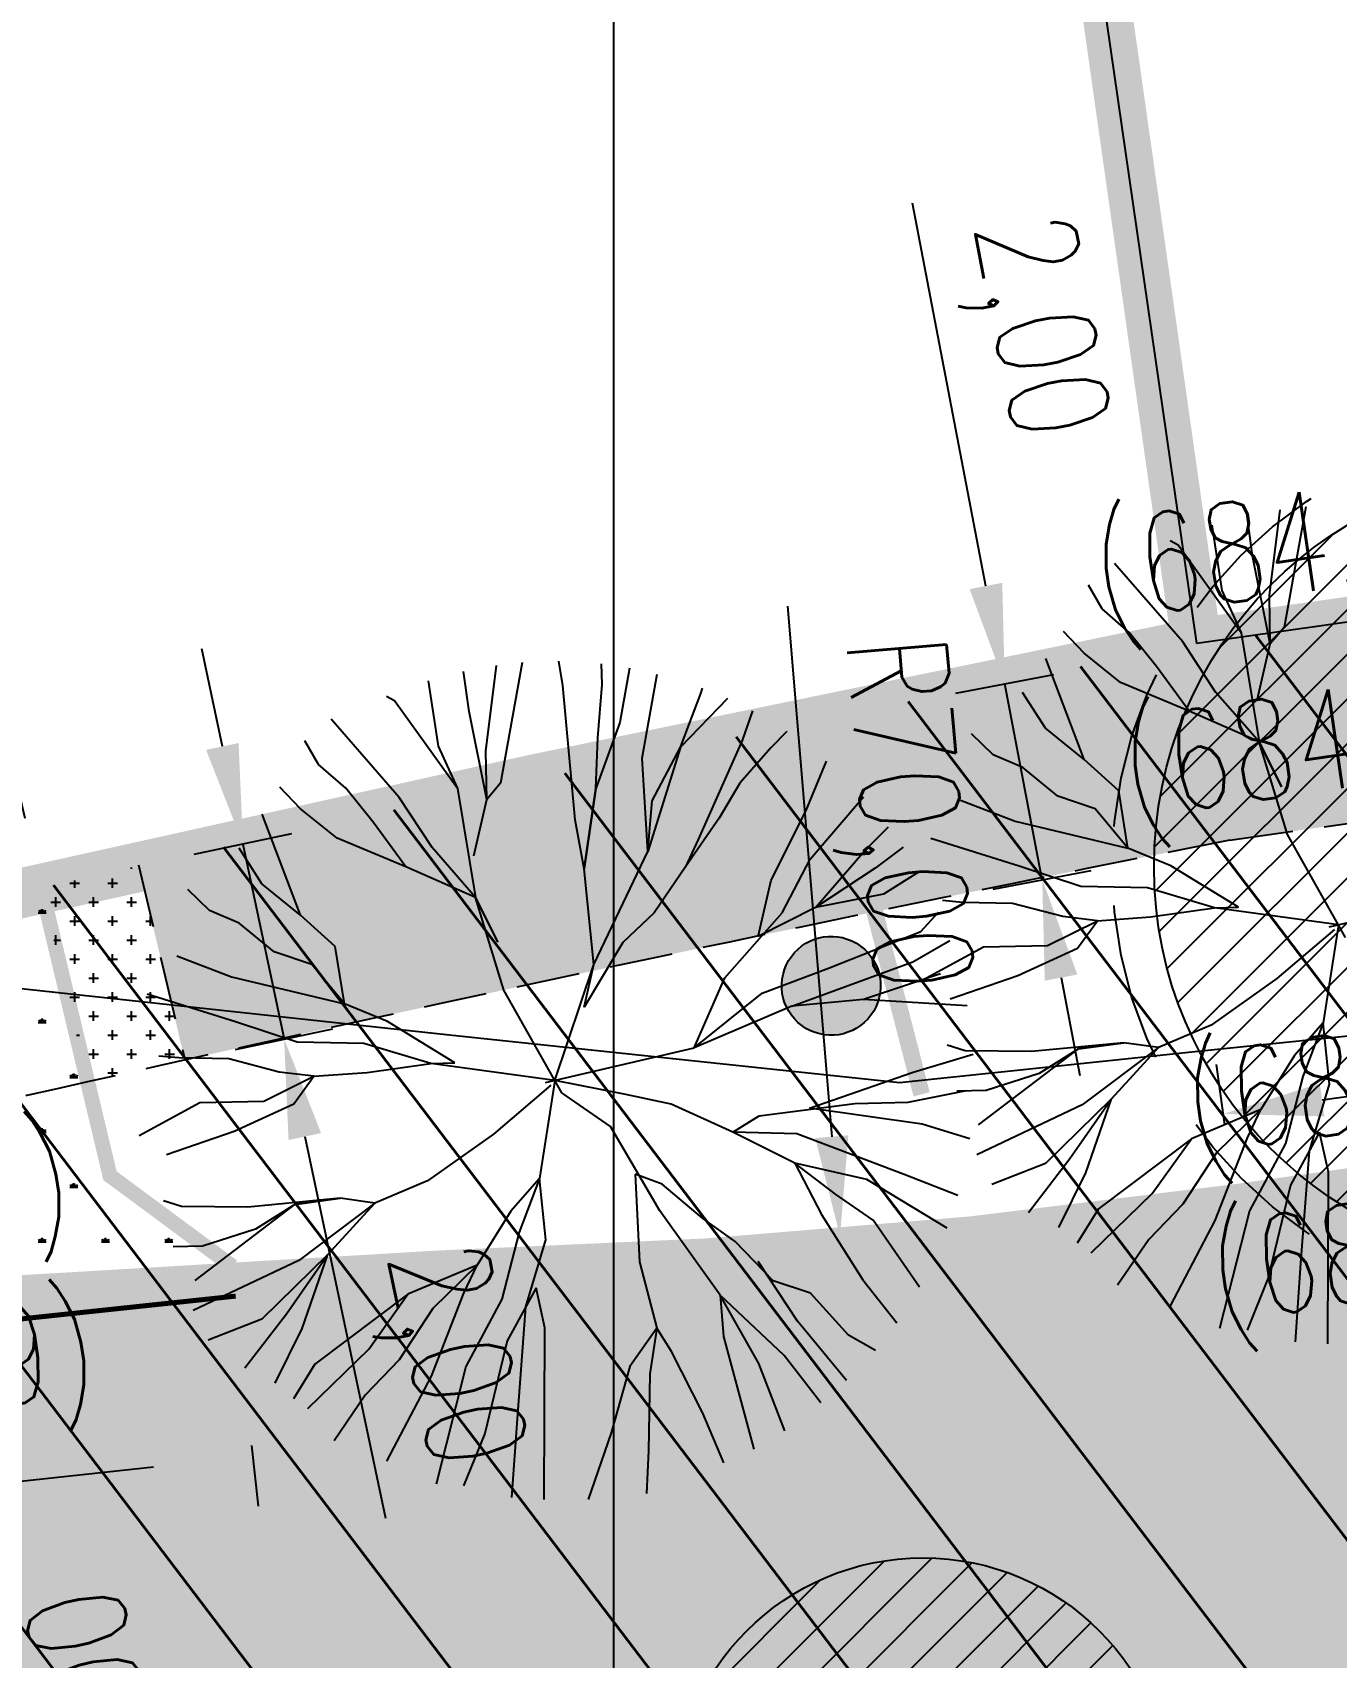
# Model space of a CAD drawing. Extents: x 352140 to 354978, y 6304672 to 6307963.
# Drawn here: x 352594.17 to 352607.25, y 6306025.72 to 6306042.02 of the extents above; entities that cross this region are included whole.
import ezdxf

# ---------------------------------------------------------------- set-up
doc = ezdxf.new("R2010")
doc.units = 0
for name, pattern in [('CENTER', [50.8, 31.75, -6.35, 6.35, -6.35]), ('CONTINUOS', [0]), ('DASHDOT', [1, 0.5, -0.25, 0, -0.25]), ('DASHED', [19.05, 12.7, -6.35]), ('HIDDEN', [9.525, 6.35, -3.175])]:
    doc.linetypes.add(name, pattern=pattern)
doc.layers.get('0').update_dxf_attribs({"linetype": 'CONTINUOUS'})
for name, color, linetype in [('00-S2_ALL AREA APORTANTES', 150, 'CONTINUOUS'), ('00_Demarc_Señal Proyectada', 1, 'CONTINUOUS'), ('01_Dem Ext_Transl_niv.anillo', 130, 'CONTINUOUS'), ('02_Geo ext_Acotamiento', 7, 'CONTINUOUS'), ('02_Geo ext_Eje', 4, 'CONTINUOUS'), ('03_Pav ext_HCV', 34, 'CONTINUOUS'), ('03_Pav ext_Vereda HC', 42, 'CONTINUOUS'), ('03_Pav proy_Solera Tipo A', 1, 'CONTINUOUS'), ('03_S2_Pav ext_Borde vereda', 7, 'CONTINUOUS'), ('03_S3_Pav ext_Cota', 2, 'CONTINUOUS'), ('1-coordenadas', 8, 'CONTINUOUS'), ('1-MURO PANDERETA', 250, 'FENCELINE2'), ('Paisajismo', 253, 'CONTINUOUS')]:
    doc.layers.add(name, color=color, linetype=linetype)
doc.layers.add('0_ASD_LINEA OFICIAL', color=253, linetype='DASHDOT', lineweight=20)
doc.styles.add('JPG_2MM', font='simplex.shx', dxfattribs={"height": 1})
doc.styles.add('ROMANS', font='romans.shx', dxfattribs={"width": 0.75})
doc.linetypes.add('CERCO_LINE', pattern='A,0.5,-0.2,[" X ",Standard,S=0.1,R=0,X=-0.1,Y=-0.05],-0.25', length=0.95)
doc.linetypes.add('FENCELINE2', pattern='A,0.25,-0.1,[132,ltypeshp.shx,S=0.1,R=0,X=-0.1,Y=0],-0.1,1', length=1.45)
doc.dimstyles.new('Principal', dxfattribs={"dimscale": 0, "dimtxt": 2, "dimasz": 2, "dimexe": 1, "dimexo": 1, "dimtad": 1, "dimrnd": 0.05, "dimzin": 1, "dimtxsty": 'ROMANS', "dimcen": 2.5, "dimclrt": 2, "dimaunit": 2, "dimadec": 0, "dimazin": 0, "dimtfac": 1, "dimtmove": 0, "dimatfit": 3, "dimfxl": 1, "dimfxlon": 1, "dimarcsym": 0})
pattern_1 = [(359.999999999, (0, 0), (0.317500000006, 0.5499261309), [0.079375, -0.555625]), (90, (0.0397, -4e-13), (-0.317499999994, 0.549926130908), [0.0396875, -1.06016476181]), (90, (0.0496, -5e-13), (-0.317499999994, 0.549926130908), [0.03175, -1.06810226181]), (90, (0.02977, -3e-13), (-0.317499999994, 0.549926130908), [0.03175, -1.06810226181]), (59.999999999, (0.05953, -6e-13), (-0.317499999563, 0.549926131157), [0.0254, -0.6096]), (119.999999999, (0.01984, -2e-13), (-0.63499999957, 2.56e-10), [0.0254, -0.6096])]

# ---------------------------------------------------------------- blocks, each defined once
blk = doc.blocks.new('COORDENADAS')
at = {"layer": '1-coordenadas'}
blk.add_line((420, -900.625), (420, -0.625), dxfattribs=at)
blk = doc.blocks.new('*U906')
h = blk.add_hatch(color=256)
edge = h.paths.add_edge_path()
edge.add_ellipse((0, 0), major_axis=(-0.419, 0.419), ratio=1, start_angle=0, end_angle=360)
at = {"const_width": 0.2}
blk.add_lwpolyline([(-1.528, -0.727), (1.686, -0.723)], dxfattribs=at)
blk.add_ellipse((0, 0), major_axis=(-0.419, 0.419), ratio=1, start_param=3.927291289987745, end_param=10.21047659716733)
blk = doc.blocks.new('*D1292')
at = {"layer": '02_Geo ext_Acotamiento', "color": 0, "lineweight": -2, "transparency": 16777216}
for p, q in [((352596.074, 6306034.86), (352595.868, 6306035.838)), ((352595.792, 6306033.778), (352596.77, 6306033.985)), ((352596.281, 6306033.881), (352596.694, 6306031.925)), ((352596.205, 6306031.821), (352597.183, 6306032.028)), ((352596.901, 6306030.946), (352597.709, 6306027.12))]:
    blk.add_line(p, q, dxfattribs=at)
at = {"layer": '02_Geo ext_Acotamiento', "color": 0, "transparency": 16777216}
for points in [[(352596.237, 6306034.894), (352595.911, 6306034.825), (352596.281, 6306033.881)], [(352597.064, 6306030.981), (352596.738, 6306030.912), (352596.694, 6306031.925)]]:
    blk.add_solid(points, dxfattribs=at)
at = {"layer": '02_Geo ext_Acotamiento', "color": 2, "transparency": 16777216, "insert": (352598.296, 6306028.731), "char_height": 1, "attachment_point": 5, "rotation": 281.9224, "style": 'ROMANS'}
blk.add_mtext('2,00', dxfattribs=at)
blk = doc.blocks.new('*D1293')
at = {"layer": '02_Geo ext_Acotamiento', "color": 0, "lineweight": -2, "transparency": 16777216}
for p, q in [((352603.732, 6306036.469), (352602.996, 6306040.31)), ((352603.43, 6306035.393), (352604.412, 6306035.581)), ((352604.297, 6306033.523), (352603.921, 6306035.487)), ((352603.806, 6306033.429), (352604.788, 6306033.617)), ((352604.486, 6306032.541), (352604.674, 6306031.559))]:
    blk.add_line(p, q, dxfattribs=at)
at = {"layer": '02_Geo ext_Acotamiento', "color": 0, "transparency": 16777216}
for points in [[(352603.896, 6306036.501), (352603.569, 6306036.438), (352603.921, 6306035.487)], [(352604.649, 6306032.572), (352604.322, 6306032.51), (352604.297, 6306033.523)]]:
    blk.add_solid(points, dxfattribs=at)
at = {"layer": '02_Geo ext_Acotamiento', "color": 2, "transparency": 16777216, "insert": (352604.161, 6306039.052), "char_height": 1, "attachment_point": 5, "rotation": 280.855, "style": 'ROMANS'}
blk.add_mtext('2,00', dxfattribs=at)
blk = doc.blocks.new('*D1276')
at = {"layer": '02_Geo ext_Acotamiento', "color": 0, "lineweight": -2, "transparency": 16777216}
for p, q in [((352639.54, 6306035.782), (352639.455, 6306036.386)), ((352607.103, 6306031.314), (352638.535, 6306035.751)), ((352606.128, 6306031.065), (352606.043, 6306031.669))]:
    blk.add_line(p, q, dxfattribs=at)
at = {"layer": '02_Geo ext_Acotamiento', "color": 0, "transparency": 16777216}
for points in [[(352638.511, 6306035.916), (352638.558, 6306035.586), (352639.525, 6306035.891)], [(352607.08, 6306031.479), (352607.126, 6306031.149), (352606.113, 6306031.174)]]:
    blk.add_solid(points, dxfattribs=at)
at = {"layer": '02_Geo ext_Acotamiento', "color": 2, "transparency": 16777216, "insert": (352622.692, 6306034.431), "char_height": 1, "attachment_point": 5, "rotation": 8.0365, "style": 'ROMANS'}
blk.add_mtext('33,75', dxfattribs=at)
blk = doc.blocks.new('*D1277')
at = {"layer": '02_Geo ext_Acotamiento', "color": 0, "lineweight": -2, "transparency": 16777216}
blk.add_line((352591.66, 6306022.856), (352590.955, 6306028.148), dxfattribs=at)
at = {"layer": '02_Geo ext_Acotamiento', "color": 0, "transparency": 16777216}
blk.add_solid([(352591.121, 6306028.17), (352590.79, 6306028.126), (352590.823, 6306029.139)], dxfattribs=at)
at = {"layer": '02_Geo ext_Acotamiento', "color": 2, "transparency": 16777216, "insert": (352592.274, 6306025.126), "char_height": 1, "attachment_point": 5, "rotation": 277.5872, "style": 'ROMANS'}
blk.add_mtext('R70,00', dxfattribs=at)
blk = doc.blocks.new('*D1279')
at = {"layer": '02_Geo ext_Acotamiento', "color": 0, "lineweight": -2, "transparency": 16777216}
blk.add_line((352601.741, 6306036.266), (352602.186, 6306030.945), dxfattribs=at)
at = {"layer": '02_Geo ext_Acotamiento', "color": 0, "transparency": 16777216}
blk.add_solid([(352602.352, 6306030.959), (352602.02, 6306030.931), (352602.269, 6306029.948)], dxfattribs=at)
at = {"layer": '02_Geo ext_Acotamiento', "color": 2, "transparency": 16777216, "insert": (352602.826, 6306034.179), "char_height": 1, "attachment_point": 5, "rotation": 274.7791, "style": 'ROMANS'}
blk.add_mtext('R70,00', dxfattribs=at)
blk = doc.blocks.new('*D1164')
at = {"layer": '02_Geo ext_Acotamiento', "color": 0, "lineweight": -2, "transparency": 16777216}
for p, q in [((352594.098, 6306034.137), (352593.872, 6306035.111)), ((352590.088, 6306033.72), (352593.011, 6306034.398)), ((352589.227, 6306033.006), (352589.001, 6306033.981))]:
    blk.add_line(p, q, dxfattribs=at)
at = {"layer": '02_Geo ext_Acotamiento', "color": 0, "transparency": 16777216}
for points in [[(352592.973, 6306034.56), (352593.048, 6306034.235), (352593.985, 6306034.624)], [(352590.05, 6306033.882), (352590.126, 6306033.557), (352589.114, 6306033.493)]]:
    blk.add_solid(points, dxfattribs=at)
at = {"layer": '02_Geo ext_Acotamiento', "color": 2, "transparency": 16777216, "insert": (352591.344, 6306034.943), "char_height": 1, "attachment_point": 5, "rotation": 13.0647, "style": 'ROMANS'}
blk.add_mtext('5,00', dxfattribs=at)
blk = doc.blocks.new('*D1165')
at = {"layer": '02_Geo ext_Acotamiento', "color": 0, "lineweight": -2, "transparency": 16777216}
for p, q in [((352596.367, 6306027.847), (352596.432, 6306027.24)), ((352590.373, 6306027.099), (352595.384, 6306027.632)), ((352589.367, 6306027.103), (352589.432, 6306026.496))]:
    blk.add_line(p, q, dxfattribs=at)
at = {"layer": '02_Geo ext_Acotamiento', "color": 0, "transparency": 16777216}
for points in [[(352595.367, 6306027.798), (352595.402, 6306027.466), (352596.379, 6306027.738)], [(352590.356, 6306027.265), (352590.391, 6306026.934), (352589.379, 6306026.994)]]:
    blk.add_solid(points, dxfattribs=at)
at = {"layer": '02_Geo ext_Acotamiento', "color": 2, "transparency": 16777216, "insert": (352592.783, 6306028.268), "char_height": 1, "attachment_point": 5, "rotation": 6.0675, "style": 'ROMANS'}
blk.add_mtext('7,05', dxfattribs=at)
blk = doc.blocks.new('A$C27410629')
at = {"layer": '0_ASD_LINEA OFICIAL', "ltscale": 8, "const_width": 0.5}
blk.add_lwpolyline([(382.016, 1269.772), (376.325, 1311.896), (303.894, 1301.95), (293.945, 1373.007), (386.074, 1385.658), (401.883, 1274.182)], dxfattribs=at)
at = {"layer": '0_ASD_LINEA OFICIAL', "ltscale": 8}
blk.add_lwpolyline([(286.019, 1240.578, 0.5, 0.5, 0.029815), (329.828, 1253.396, 0.5, 0.5, 0.005373), (335.555, 1255.504, 0.5, 0.5, -0.020389), (369.179, 1266.396, 0.5, 0.5, -0.010338), (382.016, 1269.772, 0.5, 0.5, -0.011736), (401.883, 1274.182, 0.5, 0.5, 0), (500.892, 1288.161, 0, 0, 0)], format="xyseb", dxfattribs=at)
blk = doc.blocks.new('1.0 - LO RECABARREN LOTEO PARQUE - VEGETACION PROPUESTA ETAPA MUNICIPAL')
at = {"layer": 'Paisajismo', "color": 251}
for p, q in [((352606.94, 6306037.262), (352606.722, 6306036.054)), ((352606.407, 6306036.773), (352606.353, 6306037.174)), ((352606.575, 6306036.373), (352606.684, 6306037.234)), ((352605.661, 6306036.879), (352605.58, 6306036.921)), ((352605.997, 6306037.078), (352606.097, 6306036.423)), ((352606.292, 6306035.999), (352605.661, 6306036.879)), ((352606.584, 6306035.89), (352606.407, 6306036.773)), ((352605.706, 6306035.908), (352605.023, 6306036.696)), ((352604.898, 6306036.24), (352604.76, 6306036.478)), ((352606.097, 6306036.423), (352606.292, 6306035.999)), ((352606.584, 6306035.89), (352606.575, 6306036.373)), ((352605.17, 6306036.004), (352604.898, 6306036.24)), ((352604.716, 6306035.795), (352604.511, 6306036.012)), ((352605.443, 6306035.662), (352605.17, 6306036.004)), ((352606.292, 6306035.999), (352606.473, 6306034.907)), ((352606.722, 6306036.054), (352606.584, 6306035.89)), ((352605.083, 6306035.5), (352604.716, 6306035.795)), ((352606.036, 6306035.406), (352605.706, 6306035.908)), ((352606.454, 6306035.324), (352606.584, 6306035.89)), ((352598.716, 6306034.812), (352598.825, 6306035.673)), ((352599.081, 6306035.701), (352598.863, 6306034.493)), ((352599.488, 6306035.471), (352599.447, 6306035.714)), ((352599.882, 6306035.481), (352599.878, 6306035.687)), ((352600.157, 6306035.646), (352600.059, 6306035.099)), ((352604.716, 6306034.728), (352604.333, 6306035.743)), ((352605.772, 6306035.214), (352605.443, 6306035.662)), ((352598.138, 6306035.517), (352598.238, 6306034.862)), ((352598.548, 6306035.212), (352598.494, 6306035.613)), ((352599.614, 6306034.125), (352599.488, 6306035.471)), ((352599.839, 6306034.945), (352599.882, 6306035.481)), ((352600.286, 6306034.741), (352600.435, 6306035.586)), ((352605.772, 6306035.214), (352605.083, 6306035.5)), ((352597.802, 6306035.318), (352597.721, 6306035.36)), ((352598.433, 6306034.438), (352597.802, 6306035.318)), ((352600.668, 6306034.854), (352600.872, 6306035.392)), ((352601.14, 6306035.341), (352600.668, 6306034.854)), ((352600.872, 6306035.392), (352600.888, 6306035.445)), ((352604.328, 6306035.043), (352604.1, 6306035.401)), ((352606.473, 6306034.907), (352606.036, 6306035.406)), ((352597.847, 6306034.347), (352597.164, 6306035.135)), ((352598.726, 6306034.329), (352598.548, 6306035.212)), ((352601.39, 6306035.217), (352601.289, 6306034.921)), ((352606.473, 6306034.907), (352605.772, 6306035.214)), ((352600.059, 6306035.099), (352599.821, 6306034.437)), ((352601.736, 6306035.01), (352601.576, 6306034.845)), ((352603.804, 6306034.776), (352603.587, 6306034.986)), ((352604.716, 6306034.728), (352604.328, 6306035.043)), ((352597.039, 6306034.679), (352596.901, 6306034.917)), ((352598.238, 6306034.862), (352598.433, 6306034.438)), ((352598.726, 6306034.329), (352598.716, 6306034.812)), ((352599.821, 6306034.437), (352599.839, 6306034.945)), ((352600.668, 6306034.854), (352600.341, 6306033.806)), ((352600.385, 6306034.314), (352600.668, 6306034.854)), ((352601.289, 6306034.921), (352600.845, 6306033.927)), ((352601.576, 6306034.845), (352601.263, 6306034.491)), ((352606.695, 6306034.456), (352606.473, 6306034.907)), ((352606.473, 6306034.907), (352606.695, 6306034.456)), ((352606.757, 6306033.977), (352606.473, 6306034.907)), ((352597.311, 6306034.443), (352597.039, 6306034.679)), ((352600.341, 6306033.806), (352600.286, 6306034.741)), ((352601.926, 6306034.209), (352602.132, 6306034.712)), ((352604.101, 6306034.648), (352603.804, 6306034.776)), ((352604.453, 6306034.361), (352604.101, 6306034.648)), ((352605.064, 6306034.413), (352604.716, 6306034.728)), ((352598.863, 6306034.493), (352598.726, 6306034.329)), ((352601.263, 6306034.491), (352601.056, 6306034.14)), ((352596.857, 6306034.234), (352596.652, 6306034.451)), ((352597.585, 6306034.101), (352597.311, 6306034.443)), ((352598.177, 6306033.845), (352597.847, 6306034.347)), ((352598.433, 6306034.438), (352598.614, 6306033.345)), ((352598.595, 6306033.763), (352598.726, 6306034.329)), ((352599.703, 6306033.633), (352599.821, 6306034.437)), ((352599.821, 6306034.437), (352599.703, 6306033.633)), ((352600.341, 6306033.806), (352600.385, 6306034.314)), ((352601.971, 6306033.73), (352602.503, 6306034.355)), ((352603.477, 6306034.322), (352604.024, 6306034.111)), ((352604.829, 6306034.234), (352604.453, 6306034.361)), ((352605.157, 6306033.839), (352605.064, 6306034.413)), ((352596.857, 6306033.167), (352596.474, 6306034.182)), ((352597.225, 6306033.939), (352596.857, 6306034.234)), ((352601.577, 6306033.518), (352601.926, 6306034.209)), ((352605.157, 6306033.839), (352604.829, 6306034.234)), ((352597.913, 6306033.653), (352597.585, 6306034.101)), ((352599.703, 6306033.633), (352599.614, 6306034.125)), ((352601.056, 6306034.14), (352600.718, 6306033.652)), ((352602.516, 6306033.817), (352602.754, 6306034.054)), ((352604.024, 6306034.111), (352605.157, 6306033.839)), ((352596.469, 6306033.482), (352596.241, 6306033.84)), ((352597.913, 6306033.653), (352597.225, 6306033.939)), ((352598.614, 6306033.345), (352598.177, 6306033.845)), ((352600.845, 6306033.927), (352600.718, 6306033.652)), ((352602.901, 6306033.849), (352602.62, 6306033.638)), ((352604.066, 6306033.659), (352603.179, 6306033.936)), ((352605.157, 6306033.839), (352605.157, 6306033.839)), ((352605.588, 6306033.661), (352605.157, 6306033.839)), ((352607.337, 6306032.945), (352606.757, 6306033.977)), ((352600.058, 6306033.212), (352600.341, 6306033.806)), ((352601.688, 6306033.19), (352601.971, 6306033.73)), ((352602.024, 6306033.244), (352602.516, 6306033.817)), ((352606.264, 6306033.246), (352605.588, 6306033.661)), ((352598.614, 6306033.345), (352597.913, 6306033.653)), ((352599.801, 6306032.673), (352599.703, 6306033.633)), ((352600.718, 6306033.652), (352600.406, 6306033.192)), ((352601.447, 6306032.952), (352601.577, 6306033.518)), ((352602.62, 6306033.638), (352602.024, 6306033.244)), ((352603.056, 6306033.6), (352602.706, 6306033.378)), ((352604.684, 6306033.456), (352604.066, 6306033.659)), ((352595.945, 6306033.215), (352595.728, 6306033.425)), ((352596.857, 6306033.167), (352596.469, 6306033.482)), ((352598.836, 6306032.895), (352598.614, 6306033.345)), ((352598.614, 6306033.345), (352598.836, 6306032.895)), ((352598.898, 6306032.416), (352598.614, 6306033.345)), ((352602.706, 6306033.378), (352602.024, 6306033.244)), ((352605.352, 6306033.442), (352604.684, 6306033.456)), ((352606.023, 6306033.241), (352605.352, 6306033.442)), ((352607.175, 6306033.049), (352608.664, 6306033.398)), ((352596.242, 6306033.087), (352595.945, 6306033.215)), ((352599.801, 6306032.673), (352600.058, 6306033.212)), ((352600.406, 6306033.192), (352600.091, 6306032.892)), ((352601.113, 6306032.538), (352601.688, 6306033.19)), ((352602.024, 6306033.244), (352601.447, 6306032.952)), ((352603.08, 6306033.002), (352603.258, 6306033.198)), ((352603.496, 6306033.296), (352603.295, 6306033.313)), ((352603.999, 6306033.286), (352603.496, 6306033.296)), ((352604.504, 6306033.154), (352603.999, 6306033.286)), ((352605.384, 6306033.149), (352606.023, 6306033.241)), ((352606.023, 6306033.241), (352606.264, 6306033.246)), ((352607.267, 6306033.071), (352606.023, 6306033.241)), ((352596.594, 6306032.8), (352596.242, 6306033.087)), ((352597.205, 6306032.852), (352596.857, 6306033.167)), ((352604.348, 6306032.862), (352604.851, 6306033.112)), ((352604.851, 6306033.112), (352604.504, 6306033.154)), ((352604.651, 6306032.835), (352604.851, 6306033.112)), ((352604.851, 6306033.112), (352605.384, 6306033.149)), ((352607.229, 6306033.023), (352606.651, 6306032.531)), ((352607.267, 6306033.071), (352607.113, 6306032.086)), ((352597.298, 6306032.278), (352597.205, 6306032.852)), ((352600.091, 6306032.892), (352599.703, 6306032.244)), ((352602.152, 6306032.637), (352603.08, 6306033.002)), ((352603, 6306032.699), (352603.371, 6306032.912)), ((352603.099, 6306032.518), (352603.707, 6306032.85)), ((352603.707, 6306032.85), (352604.348, 6306032.862)), ((352595.618, 6306032.761), (352596.165, 6306032.55)), ((352596.971, 6306032.673), (352596.594, 6306032.8)), ((352601.785, 6306032.256), (352603, 6306032.699)), ((352604.053, 6306032.562), (352604.651, 6306032.835)), ((352596.165, 6306032.55), (352597.298, 6306032.278)), ((352597.298, 6306032.278), (352596.971, 6306032.673)), ((352599.408, 6306031.51), (352599.801, 6306032.673)), ((352599.703, 6306032.244), (352599.801, 6306032.673)), ((352600.805, 6306031.837), (352601.113, 6306032.538)), ((352601.489, 6306032.384), (352602.152, 6306032.637)), ((352603.275, 6306032.578), (352602.505, 6306032.323)), ((352603.373, 6306032.328), (352604.053, 6306032.562)), ((352606.651, 6306032.531), (352605.992, 6306032.065)), ((352596.207, 6306032.097), (352595.32, 6306032.375)), ((352599.479, 6306031.384), (352598.898, 6306032.416)), ((352600.805, 6306031.837), (352601.489, 6306032.384)), ((352597.298, 6306032.278), (352597.298, 6306032.278)), ((352597.729, 6306032.1), (352597.298, 6306032.278)), ((352601.785, 6306032.256), (352600.805, 6306031.837)), ((352602.505, 6306032.323), (352601.785, 6306032.256)), ((352602.505, 6306032.323), (352601.785, 6306032.256)), ((352603.545, 6306032.257), (352602.505, 6306032.323)), ((352596.825, 6306031.895), (352596.207, 6306032.097)), ((352598.405, 6306031.685), (352597.729, 6306032.1)), ((352605.992, 6306032.065), (352605.462, 6306031.841)), ((352607.113, 6306032.086), (352606.826, 6306031.76)), ((352607.113, 6306032.086), (352606.91, 6306031.548)), ((352607.113, 6306032.086), (352607.113, 6306032.086)), ((352607.178, 6306031.472), (352607.113, 6306032.086)), ((352597.493, 6306031.881), (352596.825, 6306031.895)), ((352598.164, 6306031.68), (352597.493, 6306031.881)), ((352605.114, 6306031.888), (352604.188, 6306031.8)), ((352604.661, 6306031.826), (352605.114, 6306031.888)), ((352605.114, 6306031.888), (352604.661, 6306031.826)), ((352605.462, 6306031.841), (352605.114, 6306031.888)), ((352595.637, 6306031.735), (352595.436, 6306031.752)), ((352596.14, 6306031.725), (352595.637, 6306031.735)), ((352596.645, 6306031.593), (352596.14, 6306031.725)), ((352599.316, 6306031.488), (352600.805, 6306031.837)), ((352603.001, 6306031.593), (352603.604, 6306031.773)), ((352603.524, 6306031.808), (352603.342, 6306031.864)), ((352604.188, 6306031.8), (352603.524, 6306031.808)), ((352603.659, 6306031.065), (352604.661, 6306031.826)), ((352604.661, 6306031.826), (352604.265, 6306031.578)), ((352605.462, 6306031.841), (352604.699, 6306031.265)), ((352604.991, 6306031.324), (352605.462, 6306031.841)), ((352606.826, 6306031.76), (352606.489, 6306031.219)), ((352596.489, 6306031.301), (352596.992, 6306031.551)), ((352596.992, 6306031.551), (352596.645, 6306031.593)), ((352596.792, 6306031.274), (352596.992, 6306031.551)), ((352596.992, 6306031.551), (352597.525, 6306031.588)), ((352597.525, 6306031.588), (352598.164, 6306031.68)), ((352598.164, 6306031.68), (352598.405, 6306031.685)), ((352599.408, 6306031.51), (352598.164, 6306031.68)), ((352601.962, 6306031.231), (352603.001, 6306031.593)), ((352604.265, 6306031.578), (352603.734, 6306031.407)), ((352606.91, 6306031.548), (352606.736, 6306030.876)), ((352599.37, 6306031.462), (352598.792, 6306030.97)), ((352599.408, 6306031.51), (352599.254, 6306030.525)), ((352600.12, 6306031.37), (352599.408, 6306031.51)), ((352599.966, 6306031.046), (352599.479, 6306031.384)), ((352602.952, 6306031.29), (352603.537, 6306031.407)), ((352603.734, 6306031.407), (352603.441, 6306031.402)), ((352606.977, 6306030.801), (352607.178, 6306031.472)), ((352595.24, 6306030.957), (352595.848, 6306031.289)), ((352595.848, 6306031.289), (352596.489, 6306031.301)), ((352596.194, 6306031.001), (352596.792, 6306031.274)), ((352600.576, 6306031.271), (352600.12, 6306031.37)), ((352601.195, 6306030.989), (352600.576, 6306031.271)), ((352601.459, 6306031.154), (352602.418, 6306031.279)), ((352603.091, 6306031.071), (352601.962, 6306031.231)), ((352602.418, 6306031.279), (352602.952, 6306031.29)), ((352604.699, 6306031.265), (352603.64, 6306030.764)), ((352604.991, 6306031.324), (352604.33, 6306030.676)), ((352604.575, 6306030.728), (352604.991, 6306031.324)), ((352604.734, 6306030.583), (352604.991, 6306031.324)), ((352606.489, 6306031.219), (352605.793, 6306030.925)), ((352606.489, 6306031.219), (352606.043, 6306030.783)), ((352606.356, 6306030.935), (352606.489, 6306031.219)), ((352601.195, 6306030.989), (352601.459, 6306031.154)), ((352603.571, 6306030.925), (352603.091, 6306031.071)), ((352595.515, 6306030.767), (352596.194, 6306031.001)), ((352598.792, 6306030.97), (352598.133, 6306030.504)), ((352600.462, 6306030.2), (352599.966, 6306031.046)), ((352601.815, 6306030.68), (352601.195, 6306030.989)), ((352601.836, 6306030.974), (352601.195, 6306030.989)), ((352602.912, 6306030.567), (352601.836, 6306030.974)), ((352605.793, 6306030.925), (352604.861, 6306030.223)), ((352605.401, 6306030.374), (352605.793, 6306030.925)), ((352606.03, 6306030.104), (352606.356, 6306030.935)), ((352607.079, 6306030.989), (352606.788, 6306030.46)), ((352607.167, 6306030.588), (352607.079, 6306030.989)), ((352604.158, 6306030.186), (352604.575, 6306030.728)), ((352606.043, 6306030.783), (352605.706, 6306030.269)), ((352606.736, 6306030.876), (352606.374, 6306030.201)), ((352606.892, 6306029.677), (352606.977, 6306030.801)), ((352600.215, 6306030.57), (352600.258, 6306029.689)), ((352600.484, 6306030.468), (352600.215, 6306030.57)), ((352602.538, 6306030.517), (352601.815, 6306030.68)), ((352601.815, 6306030.68), (352602.082, 6306030.166)), ((352602.222, 6306030.367), (352601.815, 6306030.68)), ((352603.451, 6306030.356), (352602.912, 6306030.567)), ((352604.33, 6306030.676), (352603.791, 6306030.464)), ((352604.463, 6306030.034), (352604.734, 6306030.583)), ((352607.162, 6306028.868), (352607.167, 6306030.588)), ((352598.133, 6306030.504), (352597.603, 6306030.28)), ((352599.254, 6306030.525), (352598.967, 6306030.199)), ((352599.254, 6306030.525), (352599.051, 6306029.987)), ((352599.254, 6306030.525), (352599.254, 6306030.525)), ((352599.319, 6306029.911), (352599.254, 6306030.525)), ((352600.891, 6306030.128), (352600.484, 6306030.468)), ((352603.342, 6306030.027), (352602.538, 6306030.517)), ((352606.788, 6306030.46), (352606.564, 6306029.53)), ((352595.665, 6306030.246), (352595.483, 6306030.303)), ((352596.329, 6306030.239), (352595.665, 6306030.246)), ((352595.8, 6306029.504), (352596.802, 6306030.265)), ((352597.255, 6306030.327), (352596.329, 6306030.239)), ((352596.802, 6306030.265), (352596.406, 6306030.017)), ((352596.802, 6306030.265), (352597.255, 6306030.327)), ((352597.255, 6306030.327), (352596.802, 6306030.265)), ((352597.603, 6306030.28), (352596.84, 6306029.704)), ((352597.132, 6306029.763), (352597.603, 6306030.28)), ((352597.603, 6306030.28), (352597.255, 6306030.327)), ((352602.601, 6306030.107), (352602.222, 6306030.367)), ((352604.789, 6306029.779), (352605.401, 6306030.374)), ((352605.706, 6306030.269), (352605.365, 6306029.915)), ((352598.967, 6306030.199), (352598.63, 6306029.658)), ((352601.066, 6306029.356), (352600.462, 6306030.2)), ((352601.216, 6306029.894), (352600.891, 6306030.128)), ((352602.082, 6306030.166), (352602.497, 6306029.51)), ((352603.066, 6306029.437), (352602.601, 6306030.107)), ((352604.861, 6306030.223), (352604.647, 6306029.877)), ((352605.584, 6306029.25), (352606.03, 6306030.104)), ((352606.374, 6306030.201), (352606.076, 6306029.02)), ((352596.406, 6306030.017), (352595.876, 6306029.846)), ((352599.051, 6306029.987), (352598.877, 6306029.315)), ((352599.118, 6306029.24), (352599.319, 6306029.911)), ((352605.365, 6306029.915), (352605.053, 6306029.455)), ((352595.876, 6306029.846), (352595.582, 6306029.841)), ((352597.132, 6306029.763), (352596.471, 6306029.115)), ((352596.716, 6306029.167), (352597.132, 6306029.763)), ((352596.875, 6306029.022), (352597.132, 6306029.763)), ((352601.597, 6306029.5), (352601.216, 6306029.894)), ((352596.84, 6306029.704), (352595.781, 6306029.203)), ((352598.63, 6306029.658), (352597.934, 6306029.364)), ((352598.63, 6306029.658), (352598.184, 6306029.222)), ((352598.497, 6306029.374), (352598.63, 6306029.658)), ((352600.258, 6306029.689), (352600.431, 6306029.024)), ((352601.841, 6306029.095), (352601.448, 6306029.692)), ((352606.837, 6306028.888), (352606.892, 6306029.677)), ((352599.22, 6306029.428), (352598.929, 6306028.899)), ((352599.308, 6306029.027), (352599.22, 6306029.428)), ((352601.973, 6306029.374), (352601.597, 6306029.5)), ((352602.497, 6306029.51), (352602.838, 6306029.078)), ((352606.564, 6306029.53), (352606.352, 6306029.003)), ((352597.934, 6306029.364), (352597.002, 6306028.662)), ((352597.543, 6306028.813), (352597.934, 6306029.364)), ((352598.171, 6306028.543), (352598.497, 6306029.374)), ((352598.877, 6306029.315), (352598.516, 6306028.64)), ((352601.707, 6306028.751), (352601.066, 6306029.356)), ((352601.066, 6306029.356), (352601.1, 6306028.94)), ((352601.453, 6306028.669), (352601.066, 6306029.356)), ((352602.355, 6306028.953), (352601.973, 6306029.374)), ((352596.471, 6306029.115), (352595.932, 6306028.903)), ((352596.299, 6306028.625), (352596.716, 6306029.167)), ((352598.184, 6306029.222), (352597.847, 6306028.708)), ((352599.033, 6306028.116), (352599.118, 6306029.24)), ((352596.604, 6306028.473), (352596.875, 6306029.022)), ((352599.303, 6306027.307), (352599.308, 6306029.027)), ((352600.431, 6306029.024), (352600.16, 6306028.641)), ((352600.431, 6306029.024), (352600.36, 6306028.568)), ((352600.58, 6306028.79), (352600.431, 6306029.024)), ((352601.1, 6306028.94), (352601.405, 6306027.81)), ((352602.335, 6306028.501), (352601.841, 6306029.095)), ((352602.624, 6306028.802), (352602.355, 6306028.953)), ((352596.93, 6306028.218), (352597.543, 6306028.813)), ((352598.929, 6306028.899), (352598.705, 6306027.969)), ((352600.893, 6306028.172), (352600.58, 6306028.79)), ((352597.002, 6306028.662), (352596.788, 6306028.316)), ((352597.847, 6306028.708), (352597.506, 6306028.354)), ((352598.516, 6306028.64), (352598.217, 6306027.459)), ((352600.16, 6306028.641), (352599.972, 6306027.973)), ((352601.714, 6306027.994), (352601.453, 6306028.669)), ((352602.078, 6306028.275), (352601.707, 6306028.751)), ((352597.725, 6306027.689), (352598.171, 6306028.543)), ((352600.36, 6306028.568), (352600.348, 6306027.793)), ((352597.506, 6306028.354), (352597.194, 6306027.894)), ((352601.104, 6306027.672), (352600.893, 6306028.172)), ((352598.705, 6306027.969), (352598.494, 6306027.442)), ((352598.978, 6306027.327), (352599.033, 6306028.116)), ((352599.972, 6306027.973), (352599.743, 6306027.305)), ((352600.348, 6306027.793), (352600.329, 6306027.365))]:
    blk.add_line(p, q, dxfattribs=at)

msp = doc.modelspace()

# ---------------------------------------------------------------- hatches: boundary and pattern name
at = {"layer": '00-S2_ALL AREA APORTANTES', "linetype": 'DASHED', "lineweight": 40, "ltscale": 0.25}
h = msp.add_hatch(dxfattribs=at)
h.set_pattern_fill('ANSI31', color=150, scale=0.5, angle=82.24516605)
edge = h.paths.add_edge_path()
edge.add_line((352624.975, 6306038.595), (352605.846, 6306035.894))
edge.add_arc((352689.827, 6305610.553), 433.552, 101.16907, 104.2167)
edge.add_line((352583.351, 6306030.827), (352575.281, 6306028.71))
edge.add_line((352575.281, 6306028.71), (352578.519, 6306016.64))
edge.add_line((352578.519, 6306016.64), (352586.39, 6306018.703))
edge.add_arc((352689.665, 6305611.165), 420.42, 101.39588, 104.22, ccw=False)
edge.add_line((352606.595, 6306023.297), (352607.926, 6306023.563))
edge.add_line((352607.926, 6306023.563), (352626.723, 6306026.217))
edge.add_line((352626.723, 6306026.217), (352624.975, 6306038.595))
h = msp.add_hatch(dxfattribs=at)
h.set_pattern_fill('ANSI31', color=82, scale=0.5, angle=82.24516605)
edge = h.paths.add_edge_path()
edge.add_line((352626.723, 6306026.217), (352607.926, 6306023.563))
edge.add_line((352607.926, 6306023.563), (352606.595, 6306023.297))
edge.add_arc((352689.665, 6305611.165), 420.42, 101.39588, 104.22)
edge.add_line((352586.39, 6306018.703), (352578.522, 6306016.628))
edge.add_line((352578.522, 6306016.628), (352581.759, 6306004.56))
edge.add_line((352581.759, 6306004.56), (352589.43, 6306006.578))
edge.add_arc((352689.665, 6305611.165), 407.92, 101.39688, 104.2245, ccw=False)
edge.add_line((352609.058, 6306011.042), (352610.03, 6306011.236))
edge.add_line((352610.03, 6306011.236), (352628.471, 6306013.84))
edge.add_line((352628.471, 6306013.84), (352626.723, 6306026.217))
at = {"layer": '01_Dem Ext_Transl_niv.anillo'}
h = msp.add_hatch(dxfattribs=at)
h.set_pattern_fill('ANSI31', color=256, scale=0.1)
h.set_pattern_definition([(45, (346306.64423, 6304293.90075), (-0.224506403, 0.224506403), [])])
edge = h.paths.add_edge_path()
edge.add_arc((352609.418, 6306033.653), 4, 0, 360)
h = msp.add_hatch(dxfattribs=at)
h.set_pattern_fill('ANSI31', color=256, scale=0.1)
h.set_pattern_definition([(45, (0, 0), (-0.224506403027, 0.224506403027), [])])
edge = h.paths.add_edge_path()
edge.add_arc((352603.101, 6306024.221), 2.5, 0, 360)
at = {"layer": '03_Pav ext_HCV'}
h = msp.add_hatch(dxfattribs=at)
h.set_pattern_fill('SWAMP', color=256, scale=0.025, style=0)
h.set_pattern_definition(pattern_1)
edge = h.paths.add_edge_path()
edge.add_arc((352695.623, 6305975.856), 52.5, 90.1591, 98.0367, ccw=False)
edge.add_arc((352695.328, 6306081.855), 53.5, 270.1591, 278.1029)
edge.add_line((352702.869, 6306028.889), (352706.014, 6306029.333))
edge.add_line((352706.014, 6306029.333), (352705.986, 6306029.531))
edge.add_line((352705.986, 6306029.531), (352704.203, 6306029.28))
edge.add_line((352704.203, 6306029.28), (352703.251, 6306036.013))
edge.add_line((352703.251, 6306036.013), (352702.019, 6306044.726))
edge.add_line((352702.019, 6306044.726), (352703.801, 6306044.978))
edge.add_line((352703.801, 6306044.978), (352703.773, 6306045.176))
edge.add_line((352703.773, 6306045.176), (352700.393, 6306044.698))
edge.add_arc((352708.778, 6305985.792), 59.5, 98.10091, 105.91215)
edge.add_arc((352679.717, 6306087.731), 46.5, 278.0365, 285.9122, ccw=False)
edge.add_line((352686.218, 6306041.687), (352639.635, 6306035.11))
edge.add_line((352639.635, 6306035.11), (352606.223, 6306030.393))
edge.add_arc((352596.437, 6306099.705), 70, 271.48536, 278.03645, ccw=False)
edge.add_arc((352600.002, 6305960.597), 69.153, 91.45046, 104.47486)
edge.add_line((352582.717, 6306027.556), (352582.764, 6306027.367))
edge.add_line((352582.764, 6306027.367), (352584.511, 6306027.801))
edge.add_line((352584.511, 6306027.801), (352586.157, 6306021.196))
edge.add_line((352586.157, 6306021.196), (352586.723, 6306021.336))
edge.add_line((352586.723, 6306021.336), (352590.854, 6306021.399))
edge.add_arc((352590.866, 6306020.799), 0.6, -63.2212, 91.1319, ccw=False)
edge.add_line((352591.137, 6306020.263), (352587.502, 6306018.438))
edge.add_line((352587.502, 6306018.438), (352586.689, 6306018.236))
edge.add_line((352586.689, 6306018.236), (352588.326, 6306011.67))
edge.add_line((352588.326, 6306011.67), (352586.583, 6306011.219))
edge.add_line((352586.583, 6306011.219), (352586.633, 6306011.025))
edge.add_arc((352655.549, 6305772.515), 248.266, 98.86355, 106.11621, ccw=False)
edge.add_line((352617.295, 6306017.817), (352641.592, 6306021.248))
edge.add_line((352641.592, 6306021.248), (352688.283, 6306027.84))
edge = h.paths.add_edge_path(flags=16)
edge.add_arc((352710.197, 6305985.372), 53.115, 97.8194, 105.0371, ccw=False)
edge.add_line((352702.971, 6306037.993), (352703.113, 6306037.004))
edge.add_line((352703.113, 6306037.004), (352703.113, 6306037.003))
edge.add_line((352703.113, 6306037.003), (352703.255, 6306035.985))
edge.add_arc((352695.972, 6306088.827), 53.342, 270.6505, 277.8479, ccw=False)
edge.add_arc((352696.573, 6306036.089), 0.6, 105.0409, 270.4241, ccw=False)
h = msp.add_hatch(dxfattribs=at)
h.set_pattern_fill('SWAMP', color=150, scale=0.025, style=0)
h.set_pattern_definition(pattern_1)
h.paths.add_polyline_path([(352594.722, 6306031.495), (352594.259, 6306033.441, 0.002883), (352589.388, 6306032.311), (352589.852, 6306030.365, -0.002897)])
h.paths.add_polyline_path([(352590.226, 6306030.454), (352589.176, 6306028.9, -0.025156), (352596.176, 6306029.644), (352594.947, 6306030.554), (352594.722, 6306031.495, 0.002674)])
at = {"layer": '03_Pav ext_Vereda HC'}
h = msp.add_hatch(dxfattribs=at)
h.set_pattern_fill('DOTS', color=256, scale=0.2, style=0)
edge = h.paths.add_edge_path()
edge.add_line((352703.423, 6306047.651), (352703.717, 6306045.572))
edge.add_line((352703.717, 6306045.572), (352707.678, 6306046.131))
edge.add_line((352707.678, 6306046.131), (352706.761, 6306052.612))
edge.add_line((352706.761, 6306052.612), (352704.779, 6306052.346))
edge.add_line((352704.779, 6306052.346), (352705.123, 6306049.911))
edge.add_line((352705.123, 6306049.911), (352704.797, 6306049.865))
edge.add_line((352704.797, 6306049.865), (352605.846, 6306035.894))
edge.add_arc((352689.827, 6305610.553), 433.552, 101.16907, 102.60213)
edge.add_line((352595.235, 6306033.661), (352595.698, 6306031.715))
edge.add_arc((352689.827, 6305610.553), 431.552, 101.17632, 102.59846, ccw=False)
edge.add_line((352606.18, 6306033.921), (352703.423, 6306047.651))
edge = h.paths.add_edge_path()
edge.add_arc((352405.923, 6306371.355), 378.5, 289.4419, 290.04759, ccw=False)
edge.add_line((352531.907, 6306014.438), (352532.568, 6306012.55))
edge.add_arc((352405.923, 6306371.355), 380.5, 289.4411, 290.04935)
edge.add_line((352536.37, 6306013.915), (352535.673, 6306015.789))
edge = h.paths.add_edge_path()
edge.add_line((352578.407, 6306027.477), (352582.274, 6306028.488))
edge.add_line((352582.274, 6306028.488), (352582.274, 6306028.49))
edge.add_arc((352695.657, 6305586.721), 456.087, 103.53965, 104.39477, ccw=False)
edge.add_line((352588.879, 6306030.133), (352588.416, 6306032.078))
edge.add_arc((352689.827, 6305610.553), 433.552, 103.52724, 109.90198)
edge.add_line((352542.241, 6306018.212), (352542.937, 6306016.337))
edge.add_arc((352690.614, 6305608.175), 434.056, 104.98152, 109.89061, ccw=False)
h = msp.add_hatch(dxfattribs=at)
h.set_pattern_fill('CROSS', color=0, scale=0.03, style=0)
h.paths.add_polyline_path([(352595.235, 6306033.661, 0.000577), (352594.259, 6306033.441), (352594.722, 6306031.495, -0.000579), (352595.698, 6306031.715)])
h = msp.add_hatch(dxfattribs=at)
h.set_pattern_fill('DOTS', color=256, scale=0.2, style=0)
edge = h.paths.add_edge_path()
edge.add_line((352708.351, 6306025.119), (352708.613, 6306025.156))
edge.add_line((352708.613, 6306025.156), (352709.493, 6306019.015))
edge.add_line((352709.493, 6306019.015), (352711.474, 6306019.287))
edge.add_line((352711.474, 6306019.287), (352710.031, 6306029.495))
edge.add_line((352710.031, 6306029.495), (352706.07, 6306028.937))
edge.add_line((352706.07, 6306028.937), (352706.364, 6306026.858))
edge.add_line((352706.364, 6306026.858), (352622.786, 6306015.057))
edge.add_line((352622.786, 6306015.057), (352617.835, 6306014.358))
edge.add_line((352617.835, 6306014.358), (352609.693, 6306013.209))
edge.add_line((352609.693, 6306013.209), (352608.664, 6306013.003))
edge.add_arc((352692.71, 6305596.961), 424.446, 101.4208, 104.37229)
edge.add_line((352587.353, 6306008.123), (352583.487, 6306007.099))
edge.add_arc((352690.294, 6305609.325), 411.864, 105.03004, 110.62892)
edge.add_arc((352405.319, 6306373.198), 403.439, 289.7482, 290.28511, ccw=False)
edge.add_line((352541.636, 6305993.487), (352542.284, 6305991.594))
edge.add_arc((352405.349, 6306373.116), 405.352, 289.74399, 290.28609)
edge.add_arc((352689.665, 6305611.165), 407.92, 101.39688, 110.63813, ccw=False)
edge.add_line((352609.058, 6306011.042), (352610.03, 6306011.236))
edge.add_line((352610.03, 6306011.236), (352708.351, 6306025.119))

# ---------------------------------------------------------------- linework, layer by layer
at = {"layer": '01_Dem Ext_Transl_niv.anillo', "color": 130, "linetype": 'CERCO_LINE', "ltscale": 6, "flags": 128}
msp.add_lwpolyline([(352618.759, 6306012.327), (352618.483, 6306013.734), (352616.906, 6306021.181), (352614.394, 6306032.673), (352605.923, 6306031.807), (352602.864, 6306031.486), (352598.352, 6306031.962), (352588.4, 6306033.041), (352578.519, 6306033.596), (352570.245, 6306033.803), (352569.71, 6306027.063), (352569.578, 6306025.395), (352569.558, 6306019.565), (352569.426, 6306011.703), (352571.471, 6306005.348), (352573.368, 6306002.12)], dxfattribs=at)
at = {"layer": '01_Dem Ext_Transl_niv.anillo', "linetype": 'HIDDEN', "ltscale": 0.25}
msp.add_circle((352609.418, 6306033.653), 4.42, dxfattribs=at)
at = {"layer": '01_Dem Ext_Transl_niv.anillo'}
for centre, radius in [((352609.418, 6306033.653), 4), ((352603.101, 6306024.221), 2.5)]:
    msp.add_circle(centre, radius, dxfattribs=at)
at = {"layer": '02_Geo ext_Eje', "linetype": 'CENTER', "ltscale": 0.1, "const_width": 0.3, "flags": 128}
msp.add_lwpolyline([(352312.187, 6305350.253), (352300.27, 6305525.493), (352298.81, 6305526.329), (352298.124, 6305536.419), (352297.466, 6305554.947), (352300.373, 6305560.093, -0.003728), (352298.887, 6305583.425), (352295.939, 6305635.972), (352293.844, 6305666.194, -0.018402), (352293.344, 6305681.639, 0.015172), (352293.186, 6305687.704), (352288.488, 6305771.091, 0.009387), (352287.084, 6305789.506, 0.024149), (352280.76, 6305831.584), (352280.76, 6305831.584, 0.00826), (352277.716, 6305845.558, 0.028444), (352273.988, 6305856.836, -0.012564), (352265.817, 6305879.816, -0.000048), (352261.131, 6305893.241, -0.013664), (352251.318, 6305918.857, -0.058265), (352243.489, 6305954.379), (352243.489, 6305954.379, -0.003962), (352243.275, 6305956.815, -0.274101), (352278.385, 6306028.408), (352278.385, 6306028.408, -0.117635), (352314.897, 6306041.29, -0.105448), (352349.758, 6306037.779, -0.042273), (352362.978, 6306032.296), (352388.065, 6306018.453, 0.018937), (352399.773, 6306012.531, -0.011475), (352417.837, 6306003.157, 0.049621), (352428.033, 6305998.853), (352428.033, 6305998.853), (352428.033, 6305998.853, 0.088932), (352448.695, 6305995.817, 0.019373), (352457.079, 6305996.388, 0.023388), (352489.984, 6306002.291, 0.029815), (352533.792, 6306015.108, 0.005373), (352539.52, 6306017.216, -0.020389), (352573.144, 6306028.108, -0.010338), (352585.981, 6306031.484, -0.011736), (352605.848, 6306035.894), (352704.857, 6306049.873)], format="xyb", dxfattribs=at)
at = {"layer": '03_Pav proy_Solera Tipo A', "linetype": 'CONTINUOS', "ltscale": 0.1, "const_width": 0.15}
msp.add_lwpolyline([(352606.223, 6306030.393), (352639.635, 6306035.11), (352686.217, 6306041.687)], dxfattribs=at)
at = {"layer": '03_Pav proy_Solera Tipo A', "const_width": 0.15}
msp.add_lwpolyline([(352594.259, 6306033.441), (352594.947, 6306030.554), (352596.176, 6306029.644)], dxfattribs=at)
at = {"layer": '03_Pav proy_Solera Tipo A', "linetype": 'CONTINUOS', "ltscale": 0.1}
msp.add_lwpolyline([(352606.223, 6306030.393, 0.15, 0.15, -0.028592), (352598.251, 6306029.729, 0.15, 0.15, 0.049765), (352584.461, 6306027.991, 0.15, 0.15, 0.003551), (352583.493, 6306027.762, 0.15, 0.15, 0), (352582.522, 6306027.51, 0.15, 0.15, 0)], format="xyseb", dxfattribs=at)
at = {"layer": '03_Pav proy_Solera Tipo A', "color": 0, "linetype": 'DASHED', "ltscale": 0.05, "const_width": 0.05}
msp.add_lwpolyline([(352589.208, 6306028.602), (352596.208, 6306029.346)], dxfattribs=at)
at = {"layer": '03_S2_Pav ext_Borde vereda', "linetype": 'DASHED', "ltscale": 0.05}
for points in [[(352594.722, 6306031.495, -0.006785), (352606.18, 6306033.921), (352703.423, 6306047.651), (352704.753, 6306038.245)], [(352594.722, 6306031.495, 0.002897), (352589.852, 6306030.365)]]:
    msp.add_lwpolyline(points, format="xyb", dxfattribs=at)
msp.add_lwpolyline([(352595.232, 6306033.673), (352595.698, 6306031.715)], dxfattribs=at)
at = {"layer": '1-MURO PANDERETA', "ltscale": 3, "flags": 128}
msp.add_lwpolyline([(352704.788, 6306049.818), (352701.656, 6306049.367), (352692.361, 6306048.082), (352681.859, 6306046.613), (352670.566, 6306045.036), (352660.796, 6306043.664), (352645.594, 6306041.527), (352637.691, 6306040.405), (352631.946, 6306039.557), (352615.863, 6306037.317), (352605.848, 6306035.894), (352604.45, 6306045.559), (352603.055, 6306055.471), (352601.748, 6306064.659), (352600.199, 6306075.72), (352598.416, 6306088.333), (352597.043, 6306098.008), (352595.643, 6306107.979), (352594.536, 6306115.801), (352593.255, 6306124.828), (352591.16, 6306139.419), (352590.039, 6306147.37)], dxfattribs=at)

# ---------------------------------------------------------------- block references
at = {"color": 252, "linetype": 'DASHED'}
msp.add_blockref('COORDENADAS', (352180, 6306200.625), dxfattribs=at)
at = {"layer": '00_Demarc_Señal Proyectada', "xscale": 0.8375902919963978, "yscale": 0.8375902919963978, "zscale": 0.8375902919963978, "rotation": 104.3486344919566}
msp.add_blockref('*U906', (352602.18, 6306032.459), dxfattribs=at)
at = {"layer": '03_S2_Pav ext_Borde vereda', "linetype": 'Continuous'}
msp.add_blockref('A$C27410629', (352203.962, 6304761.714), dxfattribs=at)
at = {"layer": 'Paisajismo'}
msp.add_blockref('1.0 - LO RECABARREN LOTEO PARQUE - VEGETACION PROPUESTA ETAPA MUNICIPAL', (0, 0), dxfattribs=at)

# ---------------------------------------------------------------- texts
at = {"layer": '02_Geo ext_Acotamiento', "color": 7, "linetype": 'Continuous', "lineweight": -3, "insert": (352595.477, 6306022.309), "char_height": 1, "attachment_point": 4, "rotation": 102.9031, "style": 'ROMANS'}
msp.add_mtext('{\\C256;1020.00}', dxfattribs=at)
at = {"layer": '03_S3_Pav ext_Cota', "style": 'JPG_2MM', "width": 0.75}
for s, p in [('(684.83)', (352604.887, 6306036.112)), ('(684.79)', (352605.178, 6306034.132)), ('(684.72)', (352605.804, 6306030.757)), ('(684.24)', (352590.218, 6306029.432)), ('(684.57)', (352606.055, 6306029.072)), ('(684.19)', (352590.469, 6306027.747))]:
    msp.add_text(s, height=1, rotation=8.2673, dxfattribs=at).set_placement(p)

# ---------------------------------------------------------------- dimensions: what is measured, and where the dimension line sits
at = {"layer": '02_Geo ext_Acotamiento'}
for center, mpoint, picture, middle in [((352596.437, 6306099.705), (352602.269, 6306029.948), '*D1279', (352601.922, 6306034.104)), ((352600.066, 6305959.752), (352590.823, 6306029.139), '*D1277', (352591.374, 6306025.006))]:
    dim = msp.add_radius_dim(center=center, mpoint=mpoint, dimstyle='Principal', override={"dimaunit": 0, "dimfxl": 0.22, "dimarcsym": 1}, dxfattribs=at)
    dim.commit()
    dim.dimension.update_dxf_attribs({"geometry": picture, "text_midpoint": middle, "dimtype": 164})
dim = msp.add_linear_dim(base=(352603.921, 6306035.487), p1=(352602.567, 6306033.191), p2=(352602.191, 6306035.156), angle=100.855, dimstyle='Principal', override={"dimscale": 0, "dimtix": 0, "dimtofl": 1, "dimtmove": 0, "dimatfit": 3, "dimfxl": 1}, dxfattribs=at)
dim.commit()
dim.dimension.update_dxf_attribs({"geometry": '*D1293', "text_midpoint": (352603.27, 6306038.881), "dimtype": 161})
for p1, p2, distance, override, picture, middle in [((352606.223, 6306030.393), (352639.635, 6306035.11), 0.789, {"dimaunit": 0, "dimfxl": 0.22, "dimarcsym": 1}, '*D1276', (352622.692, 6306034.431)), ((352589.388, 6306032.311), (352594.259, 6306033.441), 1.214, {"dimtmove": 1}, '*D1164', (352591.344, 6306034.943)), ((352589.176, 6306028.9), (352596.176, 6306029.644), -1.917, {"dimaunit": 0, "dimfxl": 0.22, "dimarcsym": 1}, '*D1165', (352592.783, 6306028.268))]:
    dim = msp.add_aligned_dim(p1=p1, p2=p2, distance=distance, dimstyle='Principal', override=override, dxfattribs=at)
    dim.commit()
    dim.dimension.update_dxf_attribs({"geometry": picture, "text_midpoint": middle})
dim = msp.add_linear_dim(base=(352596.281, 6306033.881), p1=(352595.663, 6306031.707), p2=(352595.25, 6306033.664), angle=101.9224, dimstyle='Principal', dxfattribs=at)
dim.commit()
dim.dimension.update_dxf_attribs({"geometry": '*D1292', "text_midpoint": (352597.408, 6306028.544), "dimtype": 161})

doc.saveas('drawing.dxf')
